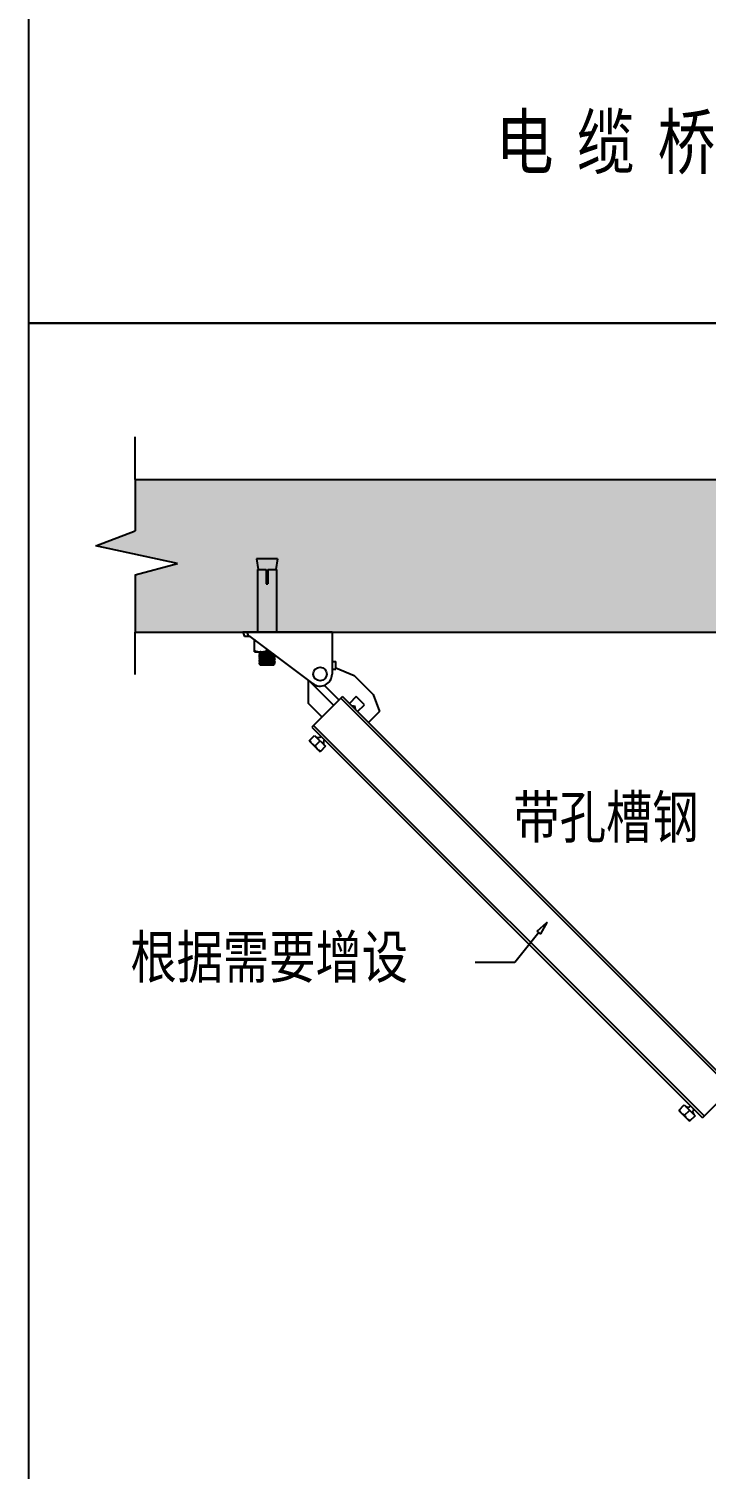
# Model space of a CAD drawing. Extents: x 1680110 to 2699828, y 269661 to 891349.
# Drawn here: x 2389561 to 2392756, y 709830 to 716626 of the extents above; entities that cross this region are included whole.
import ezdxf

# ---------------------------------------------------------------- set-up
doc = ezdxf.new("R2010")
doc.units = 0
doc.header["$LTSCALE"] = 1000
doc.header["$MEASUREMENT"] = 0
for name, color, linetype in [('02___PRT_ALL_AXES', 7, 'Continuous'), ('03___PRT_ALL_CURVES', 7, 'Continuous'), ('11122', 7, 'Continuous'), ('TC', 4, 'Continuous')]:
    doc.layers.add(name, color=color, linetype=linetype)
doc.styles.add('_TEL_DIM', font='SIMPLEX', dxfattribs={"width": 0.8, "height": 3.5, "bigfont": 'HZTXT'})
doc.styles.get("Standard").update_dxf_attribs({"font": 'gbenor.shx', "bigfont": 'gbcbig.shx'})

msp = doc.modelspace()

# ---------------------------------------------------------------- hatches: boundary and pattern name
at = {"layer": '11122'}
h = msp.add_hatch(dxfattribs=at)
h.set_pattern_fill('AR-CONC', color=256, scale=50, style=0)
h.set_pattern_definition([(50, (1902356.26, 1353587.65), (358.63009, -31.37607), [37.5, -412.5]), (355, (1902356.26, 1353587.65), (-69.37567, 376.09607), [30, -330]), (100.4514, (1902386.15, 1353585.04), (289.25469, 344.71977), [31.8701, -350.57106]), (46.1842, (1902356.26, 1353687.65), (533.62052, -82.7595), [56.25, -618.75]), (96.6356, (1902400.73, 1353680.75), (467.33135, 487.05894), [47.80514, -525.8565]), (351.1842, (1902356.26, 1353687.65), (467.33097, 487.0593), [45, -495]), (21, (1902406.26, 1353662.65), (298.45353, -201.30945), [37.5, -412.5]), (326, (1902406.26, 1353662.65), (121.65767, 362.57502), [30, -330]), (71.4514, (1902431.13, 1353645.87), (420.11131, 161.26525), [31.8701, -350.57106]), (37.5, (1902356.26, 1353587.65), (6.079928, 166.446927), [0, -326, 0, -335, 0, -331.25]), (7.5, (1902356.26, 1353587.65), (131.53477, 197.205856), [0, -191, 0, -318.5, 0, -126.25]), (327.5, (1902244.76, 1353587.65), (266.911218, -11.277436), [0, -125, 0, -390, 0, -517.5]), (317.5, (1902194.76, 1353587.65), (291.593085, 50.05249), [0, -162.5, 0, -259, 0, -367.5])])
edge = h.paths.add_edge_path()
edge.add_line((2390261.8, 714103.1), (2389877.5, 714186.4))
edge.add_line((2389877.5, 714186.4), (2390062.7, 714258.1))
edge.add_line((2390062.7, 714049.8), (2390261.8, 714103.1))
edge.add_line((2390062.7, 714049.8), (2390062.7, 713779.8))
edge.add_line((2390062.7, 714499), (2390062.7, 714258.1))
edge.add_line((2390062.7, 714499), (2400723.6, 714499))
edge.add_line((2390062.7, 713779.8), (2400723.6, 713779.8))
edge.add_line((2394159.1, 714075.8), (2394118.5, 714075.8))
edge.add_line((2394064.7, 714125.9), (2394164.9, 714125.9))
edge.add_line((2394111.2, 714075.8), (2394070.6, 714075.8))
edge.add_line((2394111.2, 714043.9), (2394118.5, 714043.9))
edge.add_line((2394070.6, 713999), (2394070.4, 713999))
edge.add_line((2394118.5, 714007.5), (2394111.2, 714007.5))
edge.add_line((2394159.2, 713999), (2394159.1, 713999))
edge.add_line((2394064.7, 714125.9), (2394073.1, 714075.8))
edge.add_line((2394164.9, 714125.9), (2394156.5, 714075.8))
edge.add_line((2394159.2, 714007.5), (2394159.2, 713779.8))
edge.add_line((2394159.1, 714075.8), (2394159.1, 714007.5))
edge.add_line((2394118.5, 714075.8), (2394118.5, 714007.5))
edge.add_line((2394111.2, 714075.8), (2394111.2, 714007.5))
edge.add_line((2394070.6, 714075.8), (2394070.6, 714007.5))
edge.add_line((2394070.4, 714007.5), (2394070.4, 713779.8))
edge.add_line((2393581.4, 714126.2), (2393573.1, 714076))
edge.add_line((2393581.4, 714126.2), (2393481.2, 714126.2))
edge.add_line((2393534.9, 714076), (2393575.6, 714076))
edge.add_line((2393487, 714076), (2393527.6, 714076))
edge.add_line((2393534.9, 714044.1), (2393527.6, 714044.1))
edge.add_line((2393575.6, 714007.7), (2393575.7, 714007.7))
edge.add_line((2393527.6, 714007.7), (2393534.9, 714007.7))
edge.add_line((2393486.8, 714007.7), (2393487, 714007.7))
edge.add_line((2393481.2, 714126.2), (2393489.5, 714076))
edge.add_line((2393486.8, 714007.7), (2393486.8, 713779.8))
edge.add_line((2393487, 714076), (2393487, 714007.7))
edge.add_line((2393527.6, 714076), (2393527.6, 714007.7))
edge.add_line((2393534.9, 714076), (2393534.9, 714007.7))
edge.add_line((2393575.6, 714076), (2393575.6, 714007.7))
edge.add_line((2393575.7, 714007.7), (2393575.7, 713779.8))
edge.add_line((2393001.4, 714126.2), (2393009.8, 714076))
edge.add_line((2393001.4, 714126.2), (2393101.7, 714126.2))
edge.add_line((2393047.9, 714076), (2393007.3, 714076))
edge.add_line((2393095.8, 714076), (2393055.2, 714076))
edge.add_line((2393047.9, 714044.1), (2393055.2, 714044.1))
edge.add_line((2393007.3, 714007.7), (2393007.1, 714007.7))
edge.add_line((2393055.2, 714007.7), (2393047.9, 714007.7))
edge.add_line((2393096, 714007.7), (2393095.8, 714007.7))
edge.add_line((2393101.7, 714126.2), (2393093.3, 714076))
edge.add_line((2393096, 714007.7), (2393096, 713779.8))
edge.add_line((2393095.8, 714076), (2393095.8, 714007.7))
edge.add_line((2393055.2, 714076), (2393055.2, 714007.7))
edge.add_line((2393047.9, 714076), (2393047.9, 714007.7))
edge.add_line((2393007.3, 714076), (2393007.3, 714007.7))
edge.add_line((2393007.1, 714007.7), (2393007.1, 713779.8))
edge.add_line((2396680.1, 714075.8), (2396720.7, 714075.8))
edge.add_line((2396774.4, 714125.9), (2396674.3, 714125.9))
edge.add_line((2396728, 714075.8), (2396768.6, 714075.8))
edge.add_line((2396728, 714043.9), (2396720.7, 714043.9))
edge.add_line((2396768.6, 713999), (2396768.7, 713999))
edge.add_line((2396720.7, 714007.5), (2396728, 714007.5))
edge.add_line((2396679.9, 713999), (2396680.1, 713999))
edge.add_line((2396774.4, 714125.9), (2396766.1, 714075.8))
edge.add_line((2396674.3, 714125.9), (2396682.6, 714075.8))
edge.add_line((2396679.9, 714007.5), (2396679.9, 713779.8))
edge.add_line((2396680.1, 714075.8), (2396680.1, 714007.5))
edge.add_line((2396720.7, 714075.8), (2396720.7, 714007.5))
edge.add_line((2396728, 714075.8), (2396728, 714007.5))
edge.add_line((2396768.6, 714075.8), (2396768.6, 714007.5))
edge.add_line((2396768.7, 714007.5), (2396768.7, 713779.8))
edge.add_line((2397838, 714126.2), (2397829.7, 714076))
edge.add_line((2397838, 714126.2), (2397737.8, 714126.2))
edge.add_line((2397791.6, 714076), (2397832.2, 714076))
edge.add_line((2397743.6, 714076), (2397784.3, 714076))
edge.add_line((2397791.6, 714044.1), (2397784.3, 714044.1))
edge.add_line((2397832.2, 714007.7), (2397832.4, 714007.7))
edge.add_line((2397784.3, 714007.7), (2397791.6, 714007.7))
edge.add_line((2397743.5, 714007.7), (2397743.6, 714007.7))
edge.add_line((2397737.8, 714126.2), (2397746.1, 714076))
edge.add_line((2397743.5, 714007.7), (2397743.5, 713779.8))
edge.add_line((2397743.6, 714076), (2397743.6, 714007.7))
edge.add_line((2397784.3, 714076), (2397784.3, 714007.7))
edge.add_line((2397791.6, 714076), (2397791.6, 714007.7))
edge.add_line((2397832.2, 714076), (2397832.2, 714007.7))
edge.add_line((2397832.4, 714007.7), (2397832.4, 713779.8))
edge.add_line((2397258.1, 714126.2), (2397266.4, 714076))
edge.add_line((2397258.1, 714126.2), (2397358.3, 714126.2))
edge.add_line((2397304.5, 714076), (2397263.9, 714076))
edge.add_line((2397352.5, 714076), (2397311.8, 714076))
edge.add_line((2397304.5, 714044.1), (2397311.8, 714044.1))
edge.add_line((2397263.9, 714007.7), (2397263.7, 714007.7))
edge.add_line((2397311.8, 714007.7), (2397304.5, 714007.7))
edge.add_line((2397352.6, 714007.7), (2397352.5, 714007.7))
edge.add_line((2397358.3, 714126.2), (2397350, 714076))
edge.add_line((2397352.6, 714007.7), (2397352.6, 713779.8))
edge.add_line((2397352.5, 714076), (2397352.5, 714007.7))
edge.add_line((2397311.8, 714076), (2397311.8, 714007.7))
edge.add_line((2397304.5, 714076), (2397304.5, 714007.7))
edge.add_line((2397263.9, 714076), (2397263.9, 714007.7))
edge.add_line((2397263.7, 714007.7), (2397263.7, 713779.8))
edge.add_line((2400922.7, 714092.7), (2400538.5, 714176.1))
edge.add_line((2400538.5, 714176.1), (2400723.6, 714247.7))
edge.add_line((2400723.6, 714039.4), (2400922.7, 714092.7))
edge.add_line((2400723.6, 714039.4), (2400723.6, 713769.5))
edge.add_line((2400723.6, 714488.6), (2400723.6, 714247.7))
edge.add_line((2400104.8, 714125.6), (2400204.9, 714125.6))
edge.add_line((2400151.2, 714075.6), (2400110.6, 714075.6))
edge.add_line((2400199, 714075.6), (2400158.5, 714075.6))
edge.add_line((2400151.2, 714043.7), (2400158.5, 714043.7))
edge.add_line((2400104.8, 714125.6), (2400113.1, 714075.6))
edge.add_line((2400199, 714075.6), (2400199, 714007.3))
edge.add_line((2400158.5, 714075.6), (2400158.5, 714007.3))
edge.add_line((2400151.2, 714075.6), (2400151.2, 714007.3))
edge.add_line((2400110.6, 714075.6), (2400110.6, 714007.3))
edge.add_line((2400204.9, 714125.6), (2400196.5, 714075.6))
edge.add_line((2400110.6, 714007.3), (2400110.5, 714007.3))
edge.add_line((2400158.5, 714007.3), (2400151.2, 714007.3))
edge.add_line((2400199.2, 714007.3), (2400199, 714007.3))
edge.add_line((2400199.2, 714007.3), (2400199.2, 713779.8))
edge.add_line((2400110.5, 714007.3), (2400110.5, 713779.8))

# ---------------------------------------------------------------- linework, layer by layer
at = {"color": 0, "linetype": 'Continuous'}
for p, q in [((2390640.1, 714075.6), (2390640.1, 714007.3)), ((2390640.1, 714075.6), (2390680.7, 714075.6)), ((2390680.7, 714075.6), (2390680.7, 714007.3)), ((2390688, 714075.6), (2390688, 714007.3)), ((2390688, 714075.6), (2390728.5, 714075.6)), ((2390728.5, 714075.6), (2390728.5, 714007.3)), ((2390640, 714007.3), (2390640, 713779.8)), ((2390640, 714007.3), (2390640.1, 714007.3)), ((2390680.7, 714007.3), (2390688, 714007.3)), ((2390728.5, 714007.3), (2390728.7, 714007.3)), ((2390728.7, 714007.3), (2390728.7, 713779.8)), ((2390571, 713779.8), (2390578.4, 713759.4)), ((2390991.4, 713779.8), (2390571, 713779.8)), ((2390604.7, 713759.4), (2390578.4, 713759.4)), ((2390589.1, 713779.8), (2390597, 713759.4)), ((2390991.4, 713779.8), (2390991.4, 713581.9)), ((2390647.9, 713683.4), (2390647.9, 713681.5)), ((2390647.9, 713683.4), (2390648, 713683.4)), ((2390648, 713681.5), (2390647.9, 713681.5)), ((2390648, 713683.4), (2390651.8, 713685.7)), ((2390651.9, 713679.2), (2390648, 713681.5)), ((2390651.9, 713686.5), (2390651.8, 713686.6)), ((2390651.9, 713685.6), (2390651.9, 713686.6)), ((2390701.5, 713686.4), (2390698.2, 713686.6)), ((2390648, 713676.2), (2390647.9, 713676.1)), ((2390647.9, 713676.1), (2390647.9, 713674.3)), ((2390647.9, 713676.1), (2390647.9, 713676.1)), ((2390648, 713674.2), (2390647.9, 713674.3)), ((2390647.9, 713668.8), (2390648, 713668.9)), ((2390647.9, 713668.8), (2390647.9, 713667)), ((2390647.9, 713668.8), (2390647.9, 713668.8)), ((2390648, 713666.9), (2390647.9, 713667)), ((2390647.9, 713661.5), (2390648, 713661.6)), ((2390647.9, 713661.5), (2390647.9, 713659.7)), ((2390647.9, 713661.5), (2390647.9, 713661.5)), ((2390648, 713659.6), (2390647.9, 713659.7)), ((2390647.9, 713654.2), (2390648, 713654.3)), ((2390647.9, 713654.2), (2390647.9, 713652.4)), ((2390647.9, 713654.2), (2390647.9, 713654.2)), ((2390648, 713652.4), (2390647.9, 713652.4)), ((2390647.9, 713647), (2390647.9, 713645.1)), ((2390647.9, 713647), (2390648, 713647)), ((2390647.9, 713647), (2390647.9, 713647)), ((2390648, 713645.1), (2390647.9, 713645.1)), ((2390647.9, 713639.7), (2390648, 713639.8)), ((2390647.9, 713639.7), (2390647.9, 713637.9)), ((2390647.9, 713639.7), (2390647.9, 713639.7)), ((2390648, 713637.8), (2390647.9, 713637.9)), ((2390647.9, 713632.4), (2390648, 713632.5)), ((2390647.9, 713630.6), (2390648, 713630.5)), ((2390648, 713676.2), (2390651.8, 713678.4)), ((2390651.9, 713672), (2390648, 713674.2)), ((2390648, 713668.9), (2390651.8, 713671.1)), ((2390651.9, 713664.7), (2390648, 713666.9)), ((2390648, 713661.6), (2390651.8, 713663.8)), ((2390651.9, 713657.4), (2390648, 713659.6)), ((2390648, 713654.3), (2390651.8, 713656.6)), ((2390651.9, 713650.1), (2390648, 713652.4)), ((2390648, 713647), (2390651.8, 713649.3)), ((2390651.9, 713642.8), (2390648, 713645.1)), ((2390648, 713639.8), (2390651.8, 713642)), ((2390651.9, 713635.6), (2390648, 713637.8)), ((2390648, 713632.5), (2390651.8, 713634.7)), ((2390651.9, 713628.3), (2390648, 713630.5)), ((2390650.8, 713626.8), (2390651.8, 713627.4)), ((2390652.5, 713625.1), (2390650.8, 713626.8)), ((2390650.8, 713626.8), (2390650.8, 713626.8)), ((2390651.9, 713678.4), (2390651.9, 713679.3)), ((2390651.9, 713679.2), (2390651.9, 713679.2)), ((2390652, 713679.2), (2390651.9, 713679.2)), ((2390651.9, 713671.9), (2390651.9, 713672)), ((2390651.9, 713671.1), (2390651.9, 713672)), ((2390652, 713671.9), (2390651.9, 713671.9)), ((2390651.9, 713664.6), (2390651.9, 713664.7)), ((2390651.9, 713663.8), (2390651.9, 713664.7)), ((2390651.9, 713657.4), (2390651.9, 713657.4)), ((2390651.9, 713656.5), (2390651.9, 713657.4)), ((2390651.9, 713649.2), (2390651.9, 713650.2)), ((2390651.9, 713650.1), (2390651.9, 713650.1)), ((2390651.9, 713642), (2390651.9, 713642.9)), ((2390651.9, 713642.8), (2390651.9, 713642.8)), ((2390652, 713642.8), (2390651.9, 713642.8)), ((2390651.9, 713635.5), (2390651.9, 713635.6)), ((2390651.9, 713634.7), (2390651.9, 713635.5)), ((2390652, 713635.5), (2390651.9, 713635.5)), ((2390651.9, 713628.2), (2390651.9, 713628.3)), ((2390651.9, 713627.4), (2390651.9, 713628.3)), ((2390652.5, 713625.1), (2390716.2, 713625.1)), ((2390658.6, 713629.7), (2390710, 713629.7)), ((2390680, 713625.7), (2390704, 713625.7)), ((2390716.2, 713625.1), (2390720.1, 713629.1)), ((2390716.7, 713660.2), (2390716.6, 713660.3)), ((2390716.7, 713638.4), (2390716.6, 713638.4)), ((2390716.7, 713667.5), (2390716.8, 713667.5)), ((2390716.7, 713667.5), (2390716.7, 713667.5)), ((2390716.7, 713660.2), (2390716.8, 713660.2)), ((2390716.7, 713653), (2390716.8, 713652.9)), ((2390716.7, 713645.7), (2390716.8, 713645.6)), ((2390716.7, 713645.7), (2390716.7, 713645.7)), ((2390716.7, 713638.4), (2390716.8, 713638.4)), ((2390716.7, 713631.1), (2390716.8, 713631.1)), ((2390720.7, 713670.6), (2390716.8, 713668.3)), ((2390716.8, 713668.4), (2390716.8, 713667.4)), ((2390716.8, 713667.5), (2390720.7, 713665.2)), ((2390720.7, 713663.3), (2390716.8, 713661)), ((2390716.8, 713661.1), (2390716.8, 713660.2)), ((2390716.8, 713660.2), (2390720.7, 713658)), ((2390720.7, 713656), (2390716.8, 713653.8)), ((2390716.8, 713653.8), (2390716.8, 713652.9)), ((2390716.8, 713652.9), (2390720.7, 713650.7)), ((2390720.7, 713648.7), (2390716.8, 713646.5)), ((2390716.8, 713646.5), (2390716.8, 713645.6)), ((2390716.8, 713645.6), (2390720.7, 713643.4)), ((2390720.7, 713641.4), (2390716.8, 713639.2)), ((2390716.8, 713639.2), (2390716.8, 713638.3)), ((2390716.8, 713638.4), (2390720.7, 713636.1)), ((2390720.7, 713634.2), (2390716.8, 713631.9)), ((2390716.8, 713632), (2390716.8, 713631)), ((2390716.8, 713631.1), (2390720.1, 713629.1)), ((2390720.1, 713629.1), (2390720.1, 713629.1)), ((2390720.7, 713671.9), (2390720.7, 713670.6)), ((2390720.7, 713670.6), (2390720.7, 713670.6)), ((2390720.7, 713670.6), (2390720.7, 713670.6)), ((2390720.7, 713665.2), (2390720.7, 713665.2)), ((2390720.7, 713665.2), (2390720.7, 713663.3)), ((2390720.7, 713663.3), (2390720.7, 713663.4)), ((2390720.7, 713663.3), (2390720.7, 713663.3)), ((2390720.7, 713657.9), (2390720.7, 713658)), ((2390720.7, 713657.9), (2390720.7, 713656.1)), ((2390720.7, 713656), (2390720.7, 713656.1)), ((2390720.7, 713656.1), (2390720.7, 713656.1)), ((2390720.7, 713650.6), (2390720.7, 713650.7)), ((2390720.7, 713650.6), (2390720.7, 713648.8)), ((2390720.7, 713648.7), (2390720.7, 713648.8)), ((2390720.7, 713648.8), (2390720.7, 713648.8)), ((2390720.7, 713643.3), (2390720.7, 713643.4)), ((2390720.7, 713643.3), (2390720.7, 713641.5)), ((2390720.7, 713641.4), (2390720.7, 713641.5)), ((2390720.7, 713641.5), (2390720.7, 713641.5)), ((2390720.7, 713636), (2390720.7, 713636.1)), ((2390720.7, 713636), (2390720.7, 713634.2)), ((2390720.7, 713634.2), (2390720.7, 713634.2)), ((2390720.7, 713634.2), (2390720.7, 713634.2)), ((2390991.4, 713641.1), (2391009.3, 713641.1)), ((2391009.3, 713605.1), (2391009.3, 713641.1)), ((2390991.4, 713605.1), (2391009.3, 713605.1)), ((2391009.3, 713611.8), (2391095.8, 713575.1))]:
    msp.add_line(p, q, dxfattribs=at)
at = {"color": 7, "linetype": 'Continuous'}
for p, q in [((2390900.3, 713536.5), (2390604.7, 713759.4)), ((2390880, 713443.5), (2390880, 713551.8)), ((2391095.8, 713575.1), (2391185.9, 713485)), ((2390892.7, 713540.1), (2390999, 713433.8)), ((2390954.6, 713529), (2391024.4, 713459.2)), ((2391185.9, 713485), (2391214.6, 713404.9)), ((2390944.3, 713379.1), (2390880, 713443.5)), ((2391040.8, 713475.6), (2390896.1, 713330.9)), ((2391032.8, 713467.6), (2392876.1, 711624.3)), ((2391040.8, 713475.6), (2392887.1, 711629.4)), ((2391105.2, 713475.6), (2391073, 713443.5)), ((2391143.8, 713437), (2391105.2, 713475.6)), ((2391111.6, 713404.9), (2391143.8, 713437)), ((2391214.6, 713404.9), (2391163.1, 713353.4)), ((2390896.1, 713330.9), (2392739.3, 711487.6)), ((2390904.1, 713338.9), (2392747.4, 711495.6)), ((2390908.9, 713292.2), (2390960.4, 713240.8)), ((2392884.1, 711632.3), (2392739.3, 711487.6)), ((2392652.2, 711548.9), (2392703.7, 711497.5))]:
    msp.add_line(p, q, dxfattribs=at)
at = {"color": 0}
for points in [[(2390062.7, 714499), (2390062.7, 714701.2)], [(2390062.7, 714499), (2390062.7, 714258.1)], [(2389877.5, 714186.4), (2390062.7, 714258.1)], [(2390261.8, 714103.1), (2389877.5, 714186.4)], [(2390062.7, 714049.8), (2390261.8, 714103.1)], [(2390062.7, 714049.8), (2390062.7, 713779.8)], [(2390062.7, 713579.6), (2390062.7, 713779.8)]]:
    msp.add_lwpolyline(points, dxfattribs=at)
at = {"color": 0, "linetype": 'Continuous'}
msp.add_arc((2390934.6, 713581.9), 59.2, 217.75213, 225.00124, dxfattribs=at)
at = {"color": 7, "linetype": 'Continuous'}
msp.add_arc((2390934.6, 713581.9), 56.9, 232.9893, 0, dxfattribs=at)
at = {"color": 0, "linetype": 'Continuous'}
for points, knots in [([(2390709.1, 713680.7), (2390706.2, 713680.8), (2390700, 713681), (2390690.3, 713681.4), (2390680.1, 713681.7), (2390671.6, 713682), (2390665.2, 713682.2), (2390661, 713682.4), (2390657.3, 713682.5), (2390654.1, 713682.7), (2390651.5, 713682.8), (2390649.8, 713683), (2390648.8, 713683.1), (2390648.3, 713683.2), (2390648.1, 713683.3), (2390647.9, 713683.3), (2390647.9, 713683.4)], [0, 0, 0, 0, 0.141322, 0.304623, 0.476266, 0.641936, 0.718164, 0.787819, 0.849445, 0.901754, 0.943654, 0.974283, 0.985176, 0.993055, 0.997923, 1, 1, 1, 1]), ([(2390711.7, 713678.7), (2390709, 713678.9), (2390703, 713679.1), (2390693.4, 713679.4), (2390683.1, 713679.8), (2390672.8, 713680.1), (2390664.8, 713680.4), (2390659, 713680.6), (2390655.5, 713680.8), (2390652.6, 713681), (2390650.4, 713681.1), (2390648.9, 713681.3), (2390648.2, 713681.4), (2390648, 713681.5)], [0, 0, 0, 0, 0.128161, 0.282558, 0.449765, 0.615242, 0.764597, 0.829085, 0.884847, 0.930673, 0.965573, 0.988812, 1, 1, 1, 1]), ([(2390652.3, 713686.4), (2390652.2, 713686.4), (2390652.1, 713686.4), (2390652, 713686.4), (2390651.9, 713686.5)], [0, 0, 0, 0, 0.326384, 1, 1, 1, 1]), ([(2390706.1, 713683), (2390703.5, 713683.1), (2390697.9, 713683.3), (2390689.3, 713683.6), (2390680.2, 713684), (2390672.7, 713684.2), (2390667.1, 713684.5), (2390663.4, 713684.6), (2390660.1, 713684.8), (2390657.3, 713685), (2390655, 713685.1), (2390653.5, 713685.3), (2390652.7, 713685.4), (2390652.2, 713685.5), (2390652, 713685.5), (2390651.9, 713685.6), (2390651.9, 713685.6)], [0, 0, 0, 0, 0.142688, 0.306603, 0.478257, 0.643515, 0.719446, 0.78878, 0.850087, 0.902108, 0.943767, 0.974229, 0.985073, 0.992932, 0.997817, 1, 1, 1, 1]), ([(2390654.1, 713686.1), (2390653.9, 713686.1), (2390653.3, 713686.2), (2390652.7, 713686.3), (2390652.3, 713686.4)], [0, 0, 0, 0, 0.320782, 1, 1, 1, 1]), ([(2390704.8, 713683.9), (2390700.2, 713684.2), (2390690.7, 713684.5), (2390676.6, 713685), (2390664.3, 713685.5), (2390657, 713685.8), (2390654.1, 713686.1)], [0, 0, 0, 0, 0.268738, 0.566666, 0.829339, 1, 1, 1, 1]), ([(2390719.7, 713672.7), (2390718, 713673), (2390713.1, 713673.2), (2390704.3, 713673.6), (2390692.9, 713674), (2390682.4, 713674.3), (2390673.9, 713674.6), (2390667.8, 713674.8), (2390662.3, 713675), (2390657.6, 713675.2), (2390654.1, 713675.4), (2390651.8, 713675.5), (2390650.5, 713675.6), (2390649.4, 713675.8), (2390648.6, 713675.8), (2390648.2, 713675.9), (2390647.9, 713676), (2390647.9, 713676.1)], [0, 0, 0, 0, 0.073815, 0.201898, 0.367708, 0.549733, 0.639457, 0.724387, 0.801743, 0.868996, 0.923959, 0.946257, 0.96485, 0.979587, 0.990367, 0.997127, 1, 1, 1, 1]), ([(2390720.7, 713665.2), (2390720.6, 713665.3), (2390720.2, 713665.4), (2390719.5, 713665.5), (2390718.5, 713665.6), (2390716.5, 713665.7), (2390713.3, 713665.9), (2390708.7, 713666.1), (2390703.2, 713666.4), (2390697, 713666.6), (2390690.4, 713666.8), (2390683.5, 713667), (2390676.6, 713667.2), (2390670.1, 713667.5), (2390664, 713667.7), (2390658.7, 713667.9), (2390654.9, 713668.1), (2390652.3, 713668.2), (2390650.8, 713668.3), (2390649.6, 713668.5), (2390648.7, 713668.5), (2390648.3, 713668.7), (2390647.9, 713668.7), (2390647.9, 713668.8)], [0, 0, 0, 0, 0.005178, 0.014811, 0.028881, 0.047278, 0.096363, 0.160283, 0.236695, 0.322794, 0.415405, 0.51111, 0.606386, 0.697723, 0.78176, 0.855398, 0.915929, 0.940564, 0.961139, 0.977461, 0.9894, 0.996873, 1, 1, 1, 1]), ([(2390720.7, 713658), (2390720.6, 713658), (2390720.2, 713658.1), (2390719.5, 713658.2), (2390718.5, 713658.3), (2390716.5, 713658.5), (2390713.3, 713658.6), (2390708.7, 713658.9), (2390703.2, 713659.1), (2390697, 713659.3), (2390690.4, 713659.5), (2390683.5, 713659.7), (2390676.6, 713660), (2390670.1, 713660.2), (2390664, 713660.4), (2390658.7, 713660.6), (2390654.9, 713660.8), (2390652.3, 713661), (2390650.8, 713661.1), (2390649.6, 713661.2), (2390648.7, 713661.3), (2390648.3, 713661.4), (2390647.9, 713661.4), (2390647.9, 713661.5)], [0, 0, 0, 0, 0.005177, 0.014809, 0.028877, 0.047271, 0.096349, 0.160265, 0.236676, 0.322771, 0.415375, 0.511078, 0.606358, 0.697705, 0.781748, 0.855387, 0.915922, 0.94056, 0.961137, 0.977461, 0.989401, 0.996874, 1, 1, 1, 1]), ([(2390674.9, 713652.7), (2390673, 713652.8), (2390669.5, 713652.9), (2390664.3, 713653.1), (2390659.7, 713653.3), (2390655.8, 713653.5), (2390652.9, 713653.6), (2390651.1, 713653.8), (2390650, 713653.9), (2390649.2, 713653.9), (2390648.5, 713654), (2390648.2, 713654.1), (2390647.9, 713654.2), (2390647.9, 713654.2)], [0, 0, 0, 0, 0.205786, 0.397024, 0.568602, 0.716064, 0.835524, 0.883754, 0.923882, 0.95566, 0.978916, 0.993574, 1, 1, 1, 1]), ([(2390720.7, 713643.4), (2390720.6, 713643.5), (2390720.2, 713643.5), (2390719.5, 713643.6), (2390718.5, 713643.7), (2390716.5, 713643.9), (2390713.3, 713644.1), (2390708.7, 713644.3), (2390703.2, 713644.5), (2390697, 713644.7), (2390690.4, 713645), (2390683.5, 713645.2), (2390676.6, 713645.4), (2390670.1, 713645.6), (2390664, 713645.8), (2390658.7, 713646), (2390654.9, 713646.2), (2390652.3, 713646.4), (2390650.8, 713646.5), (2390649.6, 713646.6), (2390648.7, 713646.7), (2390648.3, 713646.8), (2390647.9, 713646.9), (2390647.9, 713647)], [0, 0, 0, 0, 0.005177, 0.014809, 0.028877, 0.047271, 0.096349, 0.160265, 0.236675, 0.322771, 0.415375, 0.511077, 0.606357, 0.697705, 0.781748, 0.855387, 0.915922, 0.94056, 0.961137, 0.977461, 0.989401, 0.996874, 1, 1, 1, 1]), ([(2390720.7, 713636.1), (2390720.6, 713636.2), (2390720.2, 713636.2), (2390719.5, 713636.4), (2390718.5, 713636.5), (2390716.5, 713636.6), (2390713.3, 713636.8), (2390708.7, 713637), (2390703.2, 713637.2), (2390697, 713637.5), (2390690.4, 713637.7), (2390683.5, 713637.9), (2390676.6, 713638.1), (2390670.1, 713638.3), (2390664, 713638.6), (2390658.7, 713638.8), (2390654.9, 713639), (2390652.3, 713639.1), (2390650.8, 713639.2), (2390649.6, 713639.3), (2390648.7, 713639.4), (2390648.3, 713639.5), (2390647.9, 713639.6), (2390647.9, 713639.7)], [0, 0, 0, 0, 0.005178, 0.014811, 0.028881, 0.047278, 0.096362, 0.160282, 0.236694, 0.322794, 0.415406, 0.511111, 0.606386, 0.697724, 0.781761, 0.855399, 0.91593, 0.940565, 0.961139, 0.977461, 0.9894, 0.996873, 1, 1, 1, 1]), ([(2390710, 713629.7), (2390707.2, 713629.8), (2390701, 713630), (2390691.2, 713630.4), (2390680.8, 713630.7), (2390672.2, 713631), (2390665.7, 713631.2), (2390661.4, 713631.4), (2390657.5, 713631.5), (2390654.3, 713631.7), (2390651.6, 713631.9), (2390649.9, 713632), (2390648.9, 713632.1), (2390648.4, 713632.2), (2390648.1, 713632.3), (2390647.9, 713632.4), (2390647.9, 713632.4)], [0, 0, 0, 0, 0.137997, 0.299679, 0.47117, 0.637715, 0.714605, 0.784992, 0.847356, 0.900349, 0.942837, 0.973918, 0.984971, 0.992969, 0.997906, 1, 1, 1, 1]), ([(2390720.7, 713670.6), (2390720.7, 713670.7), (2390720.4, 713670.8), (2390719.9, 713670.9), (2390719, 713671), (2390717.8, 713671.1), (2390716.3, 713671.2), (2390713.8, 713671.4), (2390709.9, 713671.6), (2390704.6, 713671.8), (2390698.6, 713672), (2390692, 713672.2), (2390685.1, 713672.4), (2390678.3, 713672.6), (2390671.6, 713672.9), (2390665.4, 713673.1), (2390659.9, 713673.3), (2390655.3, 713673.5), (2390652.1, 713673.7), (2390650.1, 713673.9), (2390649.1, 713674), (2390648.4, 713674.1), (2390648.1, 713674.1), (2390648, 713674.2)], [0, 0, 0, 0, 0.003126, 0.010599, 0.022538, 0.038861, 0.059436, 0.084071, 0.144605, 0.218244, 0.302282, 0.393624, 0.488903, 0.58461, 0.677217, 0.763313, 0.839726, 0.903646, 0.952726, 0.971121, 0.98519, 0.994822, 1, 1, 1, 1]), ([(2390720.7, 713663.4), (2390720.7, 713663.4), (2390720.4, 713663.5), (2390719.9, 713663.6), (2390719, 713663.7), (2390717.8, 713663.8), (2390716.3, 713663.9), (2390713.8, 713664.1), (2390709.9, 713664.3), (2390704.6, 713664.5), (2390698.6, 713664.7), (2390692, 713664.9), (2390685.1, 713665.1), (2390678.3, 713665.4), (2390671.6, 713665.6), (2390665.4, 713665.8), (2390659.9, 713666), (2390655.3, 713666.2), (2390652.1, 713666.4), (2390650.1, 713666.6), (2390649.1, 713666.7), (2390648.4, 713666.8), (2390648.1, 713666.9), (2390648, 713666.9)], [0, 0, 0, 0, 0.003126, 0.010599, 0.022538, 0.038861, 0.059436, 0.084071, 0.144605, 0.218244, 0.302282, 0.393624, 0.488903, 0.58461, 0.677217, 0.763313, 0.839726, 0.903646, 0.952726, 0.971121, 0.98519, 0.994822, 1, 1, 1, 1]), ([(2390674.9, 713658.2), (2390671.4, 713658.3), (2390666.5, 713658.5), (2390660.2, 713658.7), (2390656.3, 713658.9), (2390653.1, 713659.1), (2390650.6, 713659.2), (2390649, 713659.4), (2390648.2, 713659.5), (2390648, 713659.6)], [0, 0, 0, 0, 0.385057, 0.552883, 0.698628, 0.818729, 0.910275, 0.971094, 1, 1, 1, 1]), ([(2390720.7, 713648.8), (2390720.7, 713648.9), (2390720.4, 713648.9), (2390719.9, 713649.1), (2390719, 713649.1), (2390717.8, 713649.3), (2390716.3, 713649.4), (2390713.8, 713649.5), (2390709.9, 713649.7), (2390704.6, 713649.9), (2390698.6, 713650.1), (2390692, 713650.4), (2390685.1, 713650.6), (2390678.3, 713650.8), (2390671.6, 713651), (2390665.4, 713651.2), (2390659.9, 713651.5), (2390655.3, 713651.7), (2390652.1, 713651.9), (2390650.1, 713652), (2390649.1, 713652.1), (2390648.4, 713652.2), (2390648.1, 713652.3), (2390648, 713652.4)], [0, 0, 0, 0, 0.003126, 0.010599, 0.022538, 0.038861, 0.059436, 0.084071, 0.144605, 0.218244, 0.302282, 0.393624, 0.488903, 0.58461, 0.677217, 0.763313, 0.839726, 0.903646, 0.952726, 0.971121, 0.98519, 0.994822, 1, 1, 1, 1]), ([(2390720.7, 713641.5), (2390720.7, 713641.6), (2390720.4, 713641.7), (2390719.9, 713641.8), (2390719, 713641.9), (2390717.8, 713642), (2390716.3, 713642.1), (2390713.8, 713642.2), (2390709.9, 713642.4), (2390704.6, 713642.6), (2390698.6, 713642.9), (2390692, 713643.1), (2390685.1, 713643.3), (2390678.3, 713643.5), (2390671.6, 713643.7), (2390665.4, 713644), (2390659.9, 713644.2), (2390655.3, 713644.4), (2390652.1, 713644.6), (2390650.1, 713644.7), (2390649.1, 713644.8), (2390648.4, 713645), (2390648.1, 713645), (2390648, 713645.1)], [0, 0, 0, 0, 0.003126, 0.010599, 0.022538, 0.038861, 0.059436, 0.084071, 0.144605, 0.218244, 0.302282, 0.393624, 0.488903, 0.58461, 0.677217, 0.763313, 0.839726, 0.903646, 0.952726, 0.971121, 0.98519, 0.994822, 1, 1, 1, 1]), ([(2390720.7, 713634.2), (2390720.7, 713634.3), (2390720.4, 713634.4), (2390719.9, 713634.5), (2390719, 713634.6), (2390717.8, 713634.7), (2390716.3, 713634.8), (2390713.8, 713635), (2390709.9, 713635.2), (2390704.6, 713635.4), (2390698.6, 713635.6), (2390692, 713635.8), (2390685.1, 713636), (2390678.3, 713636.2), (2390671.6, 713636.5), (2390665.4, 713636.7), (2390659.9, 713636.9), (2390655.3, 713637.1), (2390652.1, 713637.3), (2390650.1, 713637.5), (2390649.1, 713637.6), (2390648.4, 713637.7), (2390648.1, 713637.7), (2390648, 713637.8)], [0, 0, 0, 0, 0.003126, 0.010599, 0.022538, 0.038861, 0.059436, 0.084071, 0.144605, 0.218244, 0.302282, 0.393624, 0.488903, 0.58461, 0.677217, 0.763313, 0.839726, 0.903646, 0.952726, 0.971121, 0.98519, 0.994822, 1, 1, 1, 1]), ([(2390648, 713630.5), (2390648.1, 713630.5), (2390648.4, 713630.4), (2390649, 713630.3), (2390650, 713630.2), (2390651.8, 713630), (2390654.7, 713629.9), (2390657.2, 713629.7), (2390658.6, 713629.7)], [0, 0, 0, 0, 0.032891, 0.093222, 0.18095, 0.295435, 0.60103, 1, 1, 1, 1]), ([(2390650.8, 713626.8), (2390650.8, 713626.7), (2390651.1, 713626.7), (2390651.5, 713626.6), (2390652.3, 713626.6), (2390653.2, 713626.5), (2390654.4, 713626.5), (2390656.5, 713626.4), (2390659.6, 713626.3), (2390663.9, 713626.1), (2390668.9, 713626), (2390674.3, 713625.9), (2390678.1, 713625.8), (2390680, 713625.7)], [0, 0, 0, 0, 0.007066, 0.022851, 0.047406, 0.080577, 0.122131, 0.171766, 0.29368, 0.442549, 0.613647, 0.801528, 1, 1, 1, 1]), ([(2390716.4, 713674.9), (2390715.9, 713675), (2390714.6, 713675.2), (2390712.1, 713675.4), (2390708.6, 713675.6), (2390702.5, 713675.9), (2390693.4, 713676.2), (2390683.9, 713676.6), (2390676, 713676.8), (2390670.4, 713677.1), (2390665.3, 713677.3), (2390660.8, 713677.5), (2390657.6, 713677.7), (2390655.4, 713677.8), (2390654.2, 713677.9), (2390653.2, 713678), (2390652.5, 713678.1), (2390652.1, 713678.2), (2390651.9, 713678.3), (2390651.9, 713678.4)], [0, 0, 0, 0, 0.022796, 0.061997, 0.116305, 0.183849, 0.348888, 0.534354, 0.626759, 0.714641, 0.794938, 0.86486, 0.921979, 0.945104, 0.964325, 0.97949, 0.990477, 0.997241, 1, 1, 1, 1]), ([(2390716.7, 713667.5), (2390716.3, 713667.7), (2390715.2, 713667.8), (2390713, 713668), (2390709.8, 713668.2), (2390705.6, 713668.4), (2390700.6, 713668.7), (2390695.1, 713668.9), (2390689.1, 713669.1), (2390683, 713669.3), (2390677, 713669.5), (2390671.2, 713669.7), (2390665.8, 713670), (2390661.2, 713670.2), (2390657.8, 713670.4), (2390655.6, 713670.5), (2390654.3, 713670.6), (2390653.3, 713670.7), (2390652.5, 713670.8), (2390652.1, 713670.9), (2390651.9, 713671), (2390651.9, 713671.1)], [0, 0, 0, 0, 0.017078, 0.05154, 0.102255, 0.167406, 0.244629, 0.331116, 0.423717, 0.519059, 0.613667, 0.704094, 0.787045, 0.8595, 0.918826, 0.942874, 0.962879, 0.978668, 0.990109, 0.997152, 1, 1, 1, 1]), ([(2390652.3, 713664.5), (2390652.3, 713664.5), (2390652.2, 713664.6), (2390652, 713664.6), (2390651.9, 713664.6)], [0, 0, 0, 0, 0.332014, 1, 1, 1, 1]), ([(2390716.6, 713660.3), (2390716.3, 713660.4), (2390715.1, 713660.5), (2390712.8, 713660.8), (2390709.5, 713661), (2390705.3, 713661.2), (2390700.4, 713661.4), (2390694.8, 713661.6), (2390688.9, 713661.8), (2390682.8, 713662), (2390676.8, 713662.3), (2390671, 713662.5), (2390665.7, 713662.7), (2390661.1, 713662.9), (2390657.8, 713663.1), (2390655.6, 713663.2), (2390654.3, 713663.4), (2390653.3, 713663.5), (2390652.5, 713663.6), (2390652.1, 713663.7), (2390651.9, 713663.7), (2390651.9, 713663.8)], [0, 0, 0, 0, 0.018292, 0.053767, 0.105252, 0.170919, 0.248407, 0.334924, 0.427348, 0.522343, 0.61648, 0.70636, 0.788741, 0.860653, 0.919505, 0.943352, 0.963192, 0.978843, 0.99019, 0.997168, 1, 1, 1, 1]), ([(2390675.9, 713655.9), (2390672.8, 713656), (2390668.4, 713656.2), (2390662.9, 713656.4), (2390659.4, 713656.6), (2390656.5, 713656.8), (2390654.3, 713657), (2390652.9, 713657.2), (2390652.1, 713657.2), (2390651.9, 713657.4)], [0, 0, 0, 0, 0.383271, 0.550494, 0.695962, 0.816125, 0.908113, 0.969792, 1, 1, 1, 1]), ([(2390675.9, 713655), (2390674.2, 713655.1), (2390671, 713655.2), (2390666.4, 713655.4), (2390662.3, 713655.6), (2390658.8, 713655.7), (2390655.9, 713655.9), (2390654, 713656.1), (2390652.9, 713656.2), (2390652.3, 713656.3), (2390652, 713656.4), (2390651.9, 713656.5), (2390651.9, 713656.5)], [0, 0, 0, 0, 0.206919, 0.39913, 0.571332, 0.719058, 0.838342, 0.926054, 0.957353, 0.980013, 0.994032, 1, 1, 1, 1]), ([(2390652.1, 713650), (2390652, 713650), (2390652, 713650.1), (2390651.9, 713650.1), (2390651.9, 713650.1)], [0, 0, 0, 0, 0.561828, 1, 1, 1, 1]), ([(2390716.7, 713645.7), (2390716.3, 713645.8), (2390715.2, 713646), (2390713, 713646.2), (2390709.7, 713646.4), (2390705.5, 713646.6), (2390700.6, 713646.8), (2390695, 713647), (2390689.1, 713647.3), (2390683, 713647.5), (2390676.9, 713647.7), (2390671.1, 713647.9), (2390665.8, 713648.1), (2390661.2, 713648.3), (2390657.8, 713648.5), (2390655.6, 713648.7), (2390654.3, 713648.8), (2390653.3, 713648.9), (2390652.5, 713649), (2390652.1, 713649.1), (2390651.9, 713649.2), (2390651.9, 713649.2)], [0, 0, 0, 0, 0.017226, 0.051811, 0.102621, 0.167835, 0.245091, 0.331582, 0.424161, 0.519461, 0.614011, 0.704371, 0.787253, 0.859642, 0.918909, 0.942933, 0.962918, 0.97869, 0.990119, 0.997154, 1, 1, 1, 1]), ([(2390716.6, 713638.4), (2390716.2, 713638.6), (2390715.1, 713638.7), (2390712.8, 713638.9), (2390709.5, 713639.1), (2390705.3, 713639.3), (2390700.3, 713639.6), (2390694.7, 713639.8), (2390688.8, 713640), (2390682.7, 713640.2), (2390676.7, 713640.4), (2390671, 713640.6), (2390665.7, 713640.8), (2390661.1, 713641.1), (2390657.7, 713641.2), (2390655.5, 713641.4), (2390654.3, 713641.5), (2390653.3, 713641.6), (2390652.5, 713641.7), (2390652.1, 713641.8), (2390651.9, 713641.9), (2390651.9, 713642)], [0, 0, 0, 0, 0.018599, 0.054329, 0.106009, 0.171805, 0.249359, 0.335883, 0.428262, 0.523169, 0.617187, 0.70693, 0.789168, 0.860942, 0.919675, 0.943473, 0.96327, 0.978887, 0.99021, 0.997173, 1, 1, 1, 1]), ([(2390716.5, 713631.2), (2390716.1, 713631.3), (2390714.8, 713631.5), (2390712.4, 713631.7), (2390709, 713631.9), (2390704.8, 713632.1), (2390699.8, 713632.3), (2390692.2, 713632.6), (2390684.3, 713632.9), (2390676.4, 713633.2), (2390670.7, 713633.4), (2390665.5, 713633.6), (2390660.9, 713633.8), (2390657.7, 713634), (2390655.5, 713634.1), (2390654.2, 713634.2), (2390653.2, 713634.3), (2390652.5, 713634.4), (2390652.1, 713634.5), (2390651.9, 713634.6), (2390651.9, 713634.7)], [0, 0, 0, 0, 0.020754, 0.058272, 0.111307, 0.178007, 0.25602, 0.342587, 0.528939, 0.622127, 0.710911, 0.792148, 0.862966, 0.920865, 0.944317, 0.963814, 0.9792, 0.990347, 0.99721, 1, 1, 1, 1]), ([(2390704, 713625.7), (2390698.6, 713626), (2390690.4, 713626.3), (2390679.3, 713626.7), (2390671.1, 713627), (2390664.8, 713627.2), (2390660.4, 713627.4), (2390657.7, 713627.6), (2390655.5, 713627.8), (2390653.8, 713627.9), (2390652.7, 713628.1), (2390652.1, 713628.1), (2390651.9, 713628.2)], [0, 0, 0, 0, 0.308398, 0.476004, 0.636485, 0.778225, 0.838792, 0.890979, 0.933846, 0.966632, 0.988768, 1, 1, 1, 1]), ([(2390680, 713625.7), (2390678.1, 713625.8), (2390674.4, 713625.9), (2390669.1, 713626.1), (2390664.3, 713626.3), (2390660.1, 713626.6), (2390657.1, 713626.7), (2390655.2, 713626.9), (2390654, 713627), (2390653.1, 713627.1), (2390652.4, 713627.2), (2390652.1, 713627.3), (2390651.9, 713627.3), (2390651.9, 713627.4)], [0, 0, 0, 0, 0.201277, 0.391183, 0.563558, 0.712914, 0.83445, 0.883545, 0.924309, 0.956447, 0.979727, 0.994076, 1, 1, 1, 1]), ([(2390715.5, 713676), (2390713.8, 713676.2), (2390709.5, 713676.4), (2390701.8, 713676.8), (2390692, 713677.2), (2390681.3, 713677.6), (2390672.4, 713677.9), (2390665.7, 713678.2), (2390661.5, 713678.4), (2390657.9, 713678.6), (2390655.2, 713678.7), (2390653.3, 713678.9), (2390652.3, 713679), (2390652, 713679.2)], [0, 0, 0, 0, 0.077845, 0.204483, 0.364985, 0.540358, 0.70984, 0.786006, 0.853367, 0.909918, 0.953983, 0.984276, 1, 1, 1, 1]), ([(2390716.8, 713668.4), (2390716.8, 713668.4), (2390716.5, 713668.5), (2390716.1, 713668.6), (2390715.4, 713668.7), (2390714.4, 713668.8), (2390713.1, 713668.9), (2390710.9, 713669.1), (2390707.6, 713669.3), (2390703, 713669.5), (2390697.7, 713669.7), (2390691.9, 713669.9), (2390685.9, 713670.1), (2390679.8, 713670.3), (2390673.9, 713670.6), (2390668.4, 713670.8), (2390663.4, 713671), (2390659.2, 713671.2), (2390655.9, 713671.4), (2390653.6, 713671.6), (2390652.4, 713671.7), (2390652, 713671.9)], [0, 0, 0, 0, 0.002822, 0.009786, 0.021097, 0.03671, 0.056491, 0.080278, 0.138977, 0.210714, 0.292913, 0.382619, 0.476605, 0.571489, 0.663855, 0.750379, 0.827951, 0.893783, 0.945517, 0.981317, 1, 1, 1, 1]), ([(2390716.8, 713639.2), (2390716.8, 713639.3), (2390716.5, 713639.4), (2390716.1, 713639.5), (2390715.4, 713639.6), (2390714.4, 713639.7), (2390713.1, 713639.8), (2390710.9, 713639.9), (2390707.6, 713640.1), (2390703, 713640.3), (2390697.7, 713640.6), (2390692, 713640.8), (2390686, 713641), (2390679.9, 713641.2), (2390674, 713641.4), (2390668.4, 713641.6), (2390663.5, 713641.9), (2390659.2, 713642.1), (2390655.9, 713642.3), (2390653.6, 713642.5), (2390652.4, 713642.6), (2390652, 713642.8)], [0, 0, 0, 0, 0.002822, 0.009768, 0.021062, 0.036642, 0.056389, 0.08013, 0.138727, 0.210344, 0.292418, 0.382004, 0.475887, 0.570694, 0.663021, 0.749552, 0.827181, 0.893126, 0.945027, 0.98105, 1, 1, 1, 1]), ([(2390716.8, 713632), (2390716.8, 713632), (2390716.5, 713632.1), (2390716.1, 713632.2), (2390715.3, 713632.3), (2390714.3, 713632.4), (2390713.1, 713632.5), (2390710.8, 713632.7), (2390707.5, 713632.9), (2390702.8, 713633.1), (2390697.5, 713633.3), (2390691.7, 713633.5), (2390685.7, 713633.7), (2390679.6, 713633.9), (2390673.6, 713634.2), (2390668.1, 713634.4), (2390663.1, 713634.6), (2390658.9, 713634.8), (2390655.7, 713635), (2390653.5, 713635.2), (2390652.3, 713635.4), (2390652, 713635.5)], [0, 0, 0, 0, 0.002844, 0.00987, 0.021287, 0.037039, 0.057002, 0.080997, 0.1402, 0.212515, 0.295319, 0.385604, 0.48009, 0.575342, 0.667898, 0.754393, 0.831685, 0.89697, 0.947885, 0.982609, 1, 1, 1, 1]), ([(2390716.8, 713646.5), (2390716.8, 713646.6), (2390716.5, 713646.7), (2390716.1, 713646.8), (2390715.4, 713646.9), (2390714.4, 713647), (2390713.1, 713647.1), (2390710.9, 713647.2), (2390707.6, 713647.4), (2390703.1, 713647.6), (2390697.8, 713647.8), (2390692.1, 713648.1), (2390686.1, 713648.3), (2390680.1, 713648.5), (2390674.1, 713648.7), (2390668.6, 713648.9), (2390663.6, 713649.1), (2390659.4, 713649.3), (2390656, 713649.5), (2390653.7, 713649.8), (2390652.5, 713649.9), (2390652.1, 713650)], [0, 0, 0, 0, 0.002806, 0.009719, 0.020947, 0.036446, 0.056084, 0.079703, 0.137999, 0.209274, 0.290989, 0.380232, 0.473817, 0.568404, 0.660616, 0.747163, 0.824957, 0.891226, 0.943615, 0.980278, 1, 1, 1, 1]), ([(2390716.8, 713661.1), (2390716.8, 713661.1), (2390716.5, 713661.2), (2390716.2, 713661.3), (2390715.4, 713661.4), (2390714.5, 713661.5), (2390713.3, 713661.6), (2390711.2, 713661.8), (2390708, 713662), (2390703.6, 713662.2), (2390698.5, 713662.4), (2390693, 713662.6), (2390685.1, 713662.9), (2390675.6, 713663.2), (2390666.6, 713663.5), (2390660.4, 713663.8), (2390656.9, 713664), (2390654.3, 713664.3), (2390652.9, 713664.4), (2390652.3, 713664.5)], [0, 0, 0, 0, 0.002728, 0.009396, 0.020229, 0.035178, 0.054131, 0.076936, 0.133296, 0.202345, 0.281727, 0.368726, 0.460365, 0.644957, 0.810434, 0.878797, 0.934346, 0.975195, 1, 1, 1, 1]), ([(2390704, 713625.7), (2390700.5, 713626.1), (2390692.9, 713626.8), (2390677.8, 713628.1), (2390666.1, 713628.9), (2390658.6, 713629.7)], [0, 0, 0, 0, 0.232256, 0.499666, 1, 1, 1, 1]), ([(2390720.7, 713656.1), (2390720.7, 713656.2), (2390720.2, 713656.2), (2390719.6, 713656.4), (2390718.3, 713656.5), (2390716.7, 713656.6), (2390714.7, 713656.8), (2390712.2, 713656.9), (2390709.4, 713657), (2390705, 713657.2), (2390699, 713657.4), (2390691.2, 713657.7), (2390683.1, 713657.9), (2390677.6, 713658.1), (2390674.9, 713658.2)], [0, 0, 0, 0, 0.006601, 0.023009, 0.049324, 0.085264, 0.130377, 0.184092, 0.245718, 0.314454, 0.469632, 0.641612, 0.82149, 1, 1, 1, 1]), ([(2390720.7, 713650.7), (2390720.5, 713650.8), (2390720.1, 713650.8), (2390719.2, 713651), (2390717.9, 713651.1), (2390715.3, 713651.3), (2390711.2, 713651.5), (2390705.3, 713651.7), (2390698.4, 713652), (2390690.8, 713652.2), (2390682.9, 713652.5), (2390677.6, 713652.6), (2390674.9, 713652.7)], [0, 0, 0, 0, 0.010136, 0.029737, 0.058686, 0.096671, 0.197792, 0.328178, 0.481455, 0.650107, 0.825821, 1, 1, 1, 1]), ([(2390716.8, 713653.8), (2390716.8, 713653.9), (2390716.4, 713654), (2390715.8, 713654.1), (2390714.7, 713654.2), (2390713.3, 713654.3), (2390711.5, 713654.5), (2390708.4, 713654.7), (2390703.7, 713654.9), (2390697.5, 713655.1), (2390690.5, 713655.4), (2390683.3, 713655.7), (2390678.4, 713655.8), (2390675.9, 713655.9)], [0, 0, 0, 0, 0.006118, 0.021964, 0.047786, 0.083336, 0.128162, 0.181703, 0.312019, 0.467511, 0.640081, 0.82071, 1, 1, 1, 1]), ([(2390716.7, 713653), (2390716.6, 713653), (2390716.2, 713653.1), (2390715.4, 713653.2), (2390714.2, 713653.4), (2390711.9, 713653.5), (2390708.2, 713653.8), (2390703, 713654), (2390696.8, 713654.2), (2390687.7, 713654.6), (2390680.7, 713654.8), (2390675.9, 713655)], [0, 0, 0, 0, 0.010729, 0.030814, 0.060149, 0.09842, 0.19985, 0.330222, 0.483203, 0.651347, 1, 1, 1, 1]), ([(2390710, 713629.7), (2390711.4, 713629.6), (2390713.8, 713629.6), (2390716.6, 713629.5), (2390718.3, 713629.4), (2390719.2, 713629.3), (2390719.8, 713629.2), (2390720, 713629.2), (2390720.1, 713629.1)], [0, 0, 0, 0, 0.407525, 0.716391, 0.830353, 0.916017, 0.972641, 1, 1, 1, 1]), ([(2390716.7, 713674.8), (2390716.7, 713674.8), (2390716.6, 713674.9), (2390716.5, 713674.9), (2390716.4, 713674.9)], [0, 0, 0, 0, 0.181448, 1, 1, 1, 1])]:
    msp.add_open_spline(points, degree=3, knots=knots, dxfattribs=at)
msp.add_open_spline([(2390716.7, 713631.1), (2390716.7, 713631.2), (2390716.6, 713631.2), (2390716.5, 713631.2)], degree=3, dxfattribs=at)
at = {"layer": '02___PRT_ALL_AXES', "color": 0, "linetype": 'Continuous'}
for p, q in [((2390634.3, 714125.6), (2390642.6, 714075.6)), ((2390734.4, 714125.6), (2390634.3, 714125.6)), ((2390734.4, 714125.6), (2390726, 714075.6)), ((2390688, 714043.7), (2390680.7, 714043.7)), ((2390625.2, 713686.6), (2390625.2, 713741.2)), ((2390625.2, 713741.2), (2390628.8, 713741.2)), ((2390625.2, 713686.6), (2390701.3, 713686.6)), ((2390684.3, 713691.8), (2390684.3, 713699.3)), ((2390647.9, 713676.1), (2390647.9, 713674.3)), ((2390647.9, 713668.8), (2390647.9, 713667)), ((2390647.9, 713661.5), (2390647.9, 713659.7)), ((2390647.9, 713654.2), (2390647.9, 713652.4)), ((2390647.9, 713647), (2390647.9, 713645.1)), ((2390647.9, 713639.7), (2390647.9, 713637.9)), ((2390647.9, 713632.4), (2390647.9, 713630.6)), ((2390720.7, 713671.9), (2390720.7, 713670.6)), ((2390720.7, 713665.2), (2390720.7, 713663.3)), ((2390720.7, 713657.9), (2390720.7, 713656.1)), ((2390720.7, 713650.6), (2390720.7, 713648.8)), ((2390720.7, 713643.3), (2390720.7, 713641.5)), ((2390720.7, 713636), (2390720.7, 713634.2))]:
    msp.add_line(p, q, dxfattribs=at)
at = {"layer": '02___PRT_ALL_AXES', "color": 7, "linetype": 'Continuous'}
for p, q in [((2391083.1, 713433.3), (2391098.7, 713430.6)), ((2391101.5, 713415), (2391098.7, 713430.6)), ((2390883.2, 713266.5), (2390908.9, 713292.2)), ((2390883.2, 713266.5), (2390934.7, 713215)), ((2390911.2, 713243.1), (2390934.7, 713266.5)), ((2390960.4, 713240.8), (2390934.7, 713215)), ((2392626.5, 711523.2), (2392652.2, 711548.9)), ((2392626.5, 711523.2), (2392678, 711471.7)), ((2392654.5, 711499.8), (2392678, 711523.2)), ((2392703.7, 711497.5), (2392678, 711471.7))]:
    msp.add_line(p, q, dxfattribs=at)
at = {"layer": '02___PRT_ALL_AXES', "color": 0, "linetype": 'Continuous'}
msp.add_circle((2390934.6, 713581.9), 31.9, dxfattribs=at)
msp.add_arc((2390664, 713619.8), 122.5, 104.76146, 108.50878, dxfattribs=at)
at = {"layer": '02___PRT_ALL_AXES', "color": 7, "linetype": 'Continuous'}
for centre, start, end in [((2390926.5, 713300.4), 232.62815, 315), ((2390968.6, 713258.4), 135, 217.37185), ((2392669.8, 711557.1), 232.62815, 315), ((2392711.9, 711515), 135, 217.37185)]:
    msp.add_arc(centre, 18.4, start, end, dxfattribs=at)
at = {"layer": '02___PRT_ALL_AXES', "color": 0, "linetype": 'Continuous'}
for points, knots in [([(2390625.2, 713691.8), (2390629.9, 713690.2), (2390639.7, 713687.6), (2390649.7, 713686.6), (2390654.7, 713686.6)], [0, 0, 0, 0, 0.501873, 1, 1, 1, 1]), ([(2390654.7, 713686.6), (2390659.7, 713686.6), (2390669.8, 713687.6), (2390679.5, 713690.2), (2390684.3, 713691.8)], [0, 0, 0, 0, 0.498127, 1, 1, 1, 1]), ([(2390684.3, 713691.8), (2390685.6, 713691.4), (2390690.5, 713689.8), (2390695.6, 713688.6), (2390699.4, 713687.9)], [0, 0, 0, 0, 0.250913, 1, 1, 1, 1])]:
    msp.add_open_spline(points, degree=3, knots=knots, dxfattribs=at)
at = {"layer": '02___PRT_ALL_AXES', "color": 7, "linetype": 'Continuous'}
for points, knots in [([(2390885.5, 713268.8), (2390886.9, 713266), (2390889.9, 713260.6), (2390893.9, 713255.8), (2390896.1, 713253.6)], [0, 0, 0, 0, 0.501873, 1, 1, 1, 1]), ([(2390896.1, 713253.6), (2390898.2, 713251.5), (2390903.1, 713247.5), (2390908.4, 713244.5), (2390911.2, 713243.1)], [0, 0, 0, 0, 0.498127, 1, 1, 1, 1]), ([(2390911.2, 713243.1), (2390912.6, 713240.3), (2390915.7, 713234.9), (2390919.6, 713230.1), (2390921.8, 713227.9)], [0, 0, 0, 0, 0.501873, 1, 1, 1, 1]), ([(2390921.8, 713227.9), (2390924, 713225.7), (2390928.8, 713221.8), (2390934.2, 713218.7), (2390937, 713217.3)], [0, 0, 0, 0, 0.498127, 1, 1, 1, 1]), ([(2392628.8, 711525.5), (2392630.2, 711522.7), (2392633.2, 711517.3), (2392637.2, 711512.5), (2392639.4, 711510.3)], [0, 0, 0, 0, 0.501873, 1, 1, 1, 1]), ([(2392639.4, 711510.3), (2392641.5, 711508.2), (2392646.4, 711504.2), (2392651.7, 711501.2), (2392654.5, 711499.8)], [0, 0, 0, 0, 0.498127, 1, 1, 1, 1]), ([(2392654.5, 711499.8), (2392655.9, 711497), (2392659, 711491.6), (2392662.9, 711486.8), (2392665.1, 711484.6)], [0, 0, 0, 0, 0.501873, 1, 1, 1, 1]), ([(2392665.1, 711484.6), (2392667.3, 711482.4), (2392672.1, 711478.5), (2392677.5, 711475.4), (2392680.3, 711474)], [0, 0, 0, 0, 0.498127, 1, 1, 1, 1])]:
    msp.add_open_spline(points, degree=3, knots=knots, dxfattribs=at)
at = {"layer": '03___PRT_ALL_CURVES', "color": 0, "linetype": 'Continuous'}
msp.add_line((2390628.8, 713741.2), (2390625.2, 713741.2), dxfattribs=at)
at = {"layer": '03___PRT_ALL_CURVES', "color": 4, "linetype": 'Continuous'}
for p, q in [((2390883.2, 713266.5), (2390934.7, 713215)), ((2392626.5, 711523.2), (2392678, 711471.7))]:
    msp.add_line(p, q, dxfattribs=at)
at = {"layer": '11122'}
for points in [[(2389560.7, 726263.9), (2398459.8, 726263.9), (2398459.8, 715237.1), (2389560.7, 715237.1)], [(2389560.7, 715237.1), (2401936.9, 715237.1), (2401936.9, 703033.7), (2389560.7, 703033.7)]]:
    msp.add_lwpolyline(points, close=True, dxfattribs=at)
at = {"layer": 'TC', "color": 0}
for points in [[(2390062.7, 714499), (2400723.6, 714499)], [(2390062.7, 713779.8), (2400723.6, 713779.8)]]:
    msp.add_lwpolyline(points, dxfattribs=at)
at = {"layer": 'TC', "color": 4}
msp.add_lwpolyline([(2391958.7, 712368.8), (2392004, 712409.4), (2391974.3, 712356.3)], close=True, dxfattribs=at)
at = {"layer": 'TC', "color": 4, "extrusion": (0.780615, -0.625013, 0), "elevation": 1421968.3}
msp.add_lwpolyline([(2051090.1, 0), (2050909, 0)], dxfattribs=at)
at = {"layer": 'TC', "color": 4, "extrusion": (0, 1, 0), "elevation": 712221.2}
msp.add_lwpolyline([(-2391853.4, 0), (-2391666, 0)], dxfattribs=at)

# ---------------------------------------------------------------- texts
at = {"color": 4, "insert": (2391763.4, 716217.7), "char_height": 250, "width": 7049.226, "attachment_point": 1}
msp.add_mtext('{\\fSimSun|b0|i0|c134|p2;\\W0.8;\\T1.4;电缆桥架侧向+纵向抗震支吊架大样图A}', dxfattribs=at)
at = {"layer": 'TC', "color": 4, "char_height": 200, "attachment_point": 1, "style": '_TEL_DIM'}
for s, insert, width in [('\\fￋￎￌﾣﾤ|b0|i0|c134|p2;\\W0.8000000000;\\T1.0000000000;\\o\\l带孔槽钢', (2391847, 713007.3), 1010.667), ('\\fￋￎￌﾣﾤ|b0|i0|c134|p2;\\W0.8000000000;\\T1.0000000000;\\o\\l根据需要增设', (2390039.9, 712347), 1470.222)]:
    msp.add_mtext(s, dxfattribs=dict(at, insert=insert, width=width))

doc.saveas('drawing.dxf')
